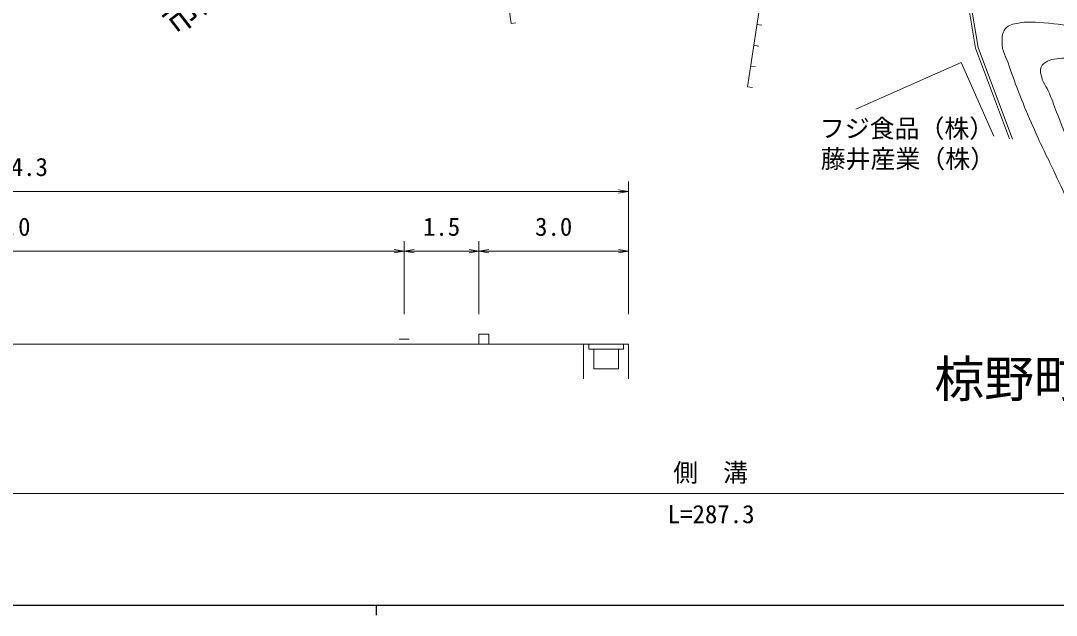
# Model space of a CAD drawing. Units: millimetres at full size, sheet at 1:1000, with parts at other scales. Extents: x 40000 to 680000, y 20000 to 380000.
# Drawn here: x 132336 to 236267, y 204000 to 263668 of the extents above; entities that cross this region are included whole.
import ezdxf
from ezdxf.enums import TextEntityAlignment as Align

# ---------------------------------------------------------------- set-up
doc = ezdxf.new("R2010")
doc.units = ezdxf.units.MM
doc.header["$LTSCALE"] = 1000
for name, color, linetype, lineweight in [('M-BGD', 7, 'Continuous', 13), ('M-STR-HTXT', 7, 'Continuous', 13), ('M-TTL-BAND', 7, 'Continuous', 25)]:
    doc.layers.add(name, color=color, linetype=linetype, lineweight=lineweight)
doc.layers.add('M-BGD-HTXT', color=7, linetype='Continuous')
doc.layers.add('M-BMK-HTXT', color=7, linetype='Continuous')
doc.styles.add('ＭＳ ゴシック', font='')
doc.styles.get('ＭＳ ゴシック').set_extended_font_data('MS Gothic')

# ---------------------------------------------------------------- blocks, each defined once
blk = doc.blocks.new('open_arrow')
at = {"color": 0, "linetype": 'Continuous', "lineweight": -2}
blk.add_lwpolyline([(7.5, 1.25), (0, 0), (7.5, -1.25)], dxfattribs=at)

msp = doc.modelspace()

# ---------------------------------------------------------------- linework, layer by layer
at = {"layer": 'M-BGD'}
for p, q in [((227089, 267362), (228172, 260922)), ((227343, 267425), (228424, 260989)), ((181543, 263379), (182038, 263446)), ((206226, 263281), (206721, 263205)), ((205909, 261200), (206403, 261125)), ((228172, 260922), (231569, 251823)), ((228424, 260989), (231866, 251772)), ((205591, 259120), (206085, 259045)), ((216166, 254787), (226705, 259482)), ((226705, 259482), (229997, 252092)), ((205273, 257040), (205767, 256964)), ((193325, 234223), (193325, 247531)), ((71825, 246531), (193325, 246531)), ((170825, 234223), (170825, 241531)), ((178325, 234223), (178325, 241531)), ((90825, 240531), (170825, 240531)), ((170825, 240531), (178325, 240531)), ((178325, 240531), (193325, 240531)), ((178325, 231223), (178325, 232223)), ((178325, 232223), (179325, 232223)), ((179325, 232223), (179325, 231223)), ((71825, 231223), (188825, 231223)), ((170325, 231723), (171325, 231723)), ((188825, 231223), (188825, 227723)), ((193325, 231223), (188825, 231223)), ((189346, 231223), (189346, 230723)), ((192825, 230723), (192825, 231223)), ((193325, 231223), (193325, 227723)), ((192325, 230723), (189346, 230723)), ((189825, 230723), (190325, 230723)), ((189846, 230723), (189846, 228723)), ((192325, 228723), (192325, 230723)), ((192325, 230723), (192825, 230723)), ((189846, 228723), (192325, 228723))]:
    msp.add_line(p, q, dxfattribs=at)
for points in [[(181543, 263379), (180671, 269821), (180674, 278647)], [(205273, 257040), (207657, 272642), (208489, 275662)]]:
    msp.add_lwpolyline(points, dxfattribs=at)
for points, knots in [([(227600, 266246), (228579, 266572), (228993, 266601), (229904, 266729), (232966, 267158), (234674, 266002), (237720, 265474), (238759, 265294), (239329, 265132), (240368, 264955), (241493, 264762), (242135, 264730), (243256, 264518), (244969, 264194), (245896, 263856), (247607, 263521), (249103, 263230), (249942, 263064), (251450, 262846), (254008, 262478), (255453, 262371), (258024, 262109), (261015, 261805), (262697, 261704), (265689, 261403), (267155, 261255), (267970, 261112), (269438, 260987), (270996, 260855), (271518, 260836), (273435, 260761)], [0, 0, 0, 0, 1, 1, 1, 2, 2, 2, 3, 3, 3, 4, 4, 4, 5, 5, 5, 6, 6, 6, 7, 7, 7, 8, 8, 8, 9, 9, 9, 10, 10, 10, 10]), ([(239198, 241770), (238451, 243336), (238261, 243735), (237671, 245000), (237072, 246286), (236754, 247016), (236155, 248302), (235392, 249941), (234900, 250829), (234171, 252483), (233052, 255025), (232454, 256467), (231554, 259096), (231227, 260051), (230791, 260566), (230822, 261575), (230837, 262086), (230829, 262441), (231144, 262842), (231497, 263293), (231921, 263331), (232484, 263434), (233246, 263575), (233693, 263535), (234467, 263497), (236033, 263419), (236898, 263225), (238455, 263050), (240250, 262849), (241266, 262813), (243051, 262536), (245703, 262124), (247165, 261752), (249797, 261228), (252568, 260675), (254105, 260288), (256885, 259779), (259026, 259386), (260222, 259130), (262384, 258875), (264779, 258593), (266131, 258532), (268538, 258392), (270988, 258250), (272365, 258272), (274816, 258159), (277116, 258052), (277848, 258010), (280701, 257840)], [0, 0, 0, 0, 1, 1, 1, 2, 2, 2, 3, 3, 3, 4, 4, 4, 5, 5, 5, 6, 6, 6, 7, 7, 7, 8, 8, 8, 9, 9, 9, 10, 10, 10, 11, 11, 11, 12, 12, 12, 13, 13, 13, 14, 14, 14, 15, 15, 15, 16, 16, 16, 16]), ([(242487, 241470), (241874, 242082), (241691, 242313), (241241, 242903), (240402, 244003), (240125, 244757), (239559, 246019), (238774, 247769), (238521, 248825), (237829, 250614), (237289, 252013), (236955, 252784), (236412, 254182), (236080, 255036), (235919, 255524), (235576, 256373), (235278, 257109), (234901, 257446), (234734, 258222), (234670, 258519), (234645, 258710), (234734, 259001), (234835, 259327), (235093, 259405), (235378, 259593), (235613, 259747), (235786, 259766), (236064, 259811), (236838, 259936), (237285, 259918), (238068, 259904), (239806, 259873), (240786, 259875), (242513, 259676), (244851, 259406), (246156, 259183), (248457, 258684), (250230, 258299), (251148, 257775), (252928, 257422), (254873, 257037), (256000, 257050), (257975, 256861), (260897, 256582), (262541, 256504), (265468, 256285), (269070, 256015), (271101, 256016), (274691, 255615), (277840, 255263), (279580, 254885), (282714, 254416), (285063, 254063), (286359, 253686), (288727, 253512), (289650, 253444), (290170, 253467), (291095, 253465), (294625, 253457), (296602, 253590), (300131, 253543), (303457, 253499), (305315, 253292), (308637, 253122), (311862, 252958), (313668, 252846), (316893, 252686), (320489, 252508), (322506, 252459), (326100, 252250), (327988, 252140), (329091, 252361), (330930, 251923), (332259, 251606), (333024, 251438), (334264, 250864), (334724, 250650), (334988, 250525), (335385, 250209), (335725, 249939), (335847, 249808), (336174, 249427)], [0, 0, 0, 0, 1, 1, 1, 2, 2, 2, 3, 3, 3, 4, 4, 4, 5, 5, 5, 6, 6, 6, 7, 7, 7, 8, 8, 8, 9, 9, 9, 10, 10, 10, 11, 11, 11, 12, 12, 12, 13, 13, 13, 14, 14, 14, 15, 15, 15, 16, 16, 16, 17, 17, 17, 18, 18, 18, 19, 19, 19, 20, 20, 20, 21, 21, 21, 22, 22, 22, 23, 23, 23, 24, 24, 24, 25, 25, 25, 26, 26, 26, 27, 27, 27, 27])]:
    msp.add_open_spline(points, degree=3, knots=knots, dxfattribs=at)
at = {"layer": 'M-STR-HTXT'}
msp.add_line((64122, 216218), (339453, 216218), dxfattribs=at)
at = {"layer": 'M-TTL-BAND'}
for p, q in [((40000, 205000), (579000, 205000)), ((168000, 205000), (168000, 204000))]:
    msp.add_line(p, q, dxfattribs=at)

# ---------------------------------------------------------------- block references
at = {"layer": 'M-BGD', "xscale": 133, "yscale": 133, "rotation": 180}
for p in [(193325, 246531), (170825, 240531), (178325, 240531), (193325, 240531)]:
    msp.add_blockref('open_arrow', p, dxfattribs=at)
at = {"layer": 'M-BGD', "xscale": 133, "yscale": 133}
for p in [(170825, 240531), (178325, 240531)]:
    msp.add_blockref('open_arrow', p, dxfattribs=at)

# ---------------------------------------------------------------- texts
at = {"layer": 'M-BGD', "style": 'ＭＳ ゴシック'}
for s, p in [('フジ食品（株）', (212533, 251395)), ('藤井産業（株）', (212626, 248334))]:
    msp.add_text(s, height=1833, dxfattribs=at).set_placement(p, align=Align.BOTTOM_LEFT)
for s, p in [('24.3', (132575, 247531)), ('16.0', (130825, 241531)), ('1.5', (174575, 241531)), ('3.0', (185825, 241531))]:
    msp.add_text(s, height=1833, dxfattribs=at).set_placement(p, align=Align.BOTTOM_CENTER)
at = {"layer": 'M-BGD-HTXT', "style": 'ＭＳ ゴシック'}
msp.add_text('市道 椋野町1号線', height=2566, rotation=37.719, dxfattribs=at).set_placement((158115, 271688), align=Align.MIDDLE_CENTER)
at = {"layer": 'M-BMK-HTXT', "style": 'ＭＳ ゴシック'}
msp.add_text('椋野町1丁目', height=3666, dxfattribs=at).set_placement((237776, 227723), align=Align.MIDDLE_CENTER)
at = {"layer": 'M-STR-HTXT', "style": 'ＭＳ ゴシック'}
msp.add_text('側\u3000溝', height=1833, dxfattribs=at).set_placement((201574, 218316), align=Align.MIDDLE_CENTER)
msp.add_text('L=287.3', height=1833, dxfattribs=at).set_placement((201627, 212690), align=Align.BOTTOM_CENTER)

doc.saveas('drawing.dxf')
